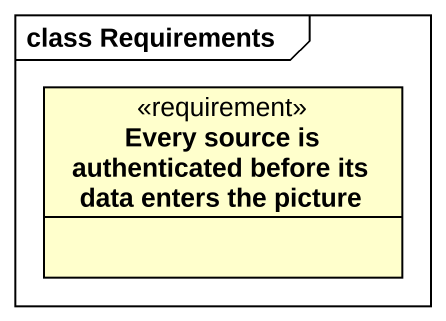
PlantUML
@startuml
mainframe class Requirements
hide circle
hide empty members
class "Every source is authenticated before its data enters the picture" as Every_source_is <<requirement>>
@enduml
